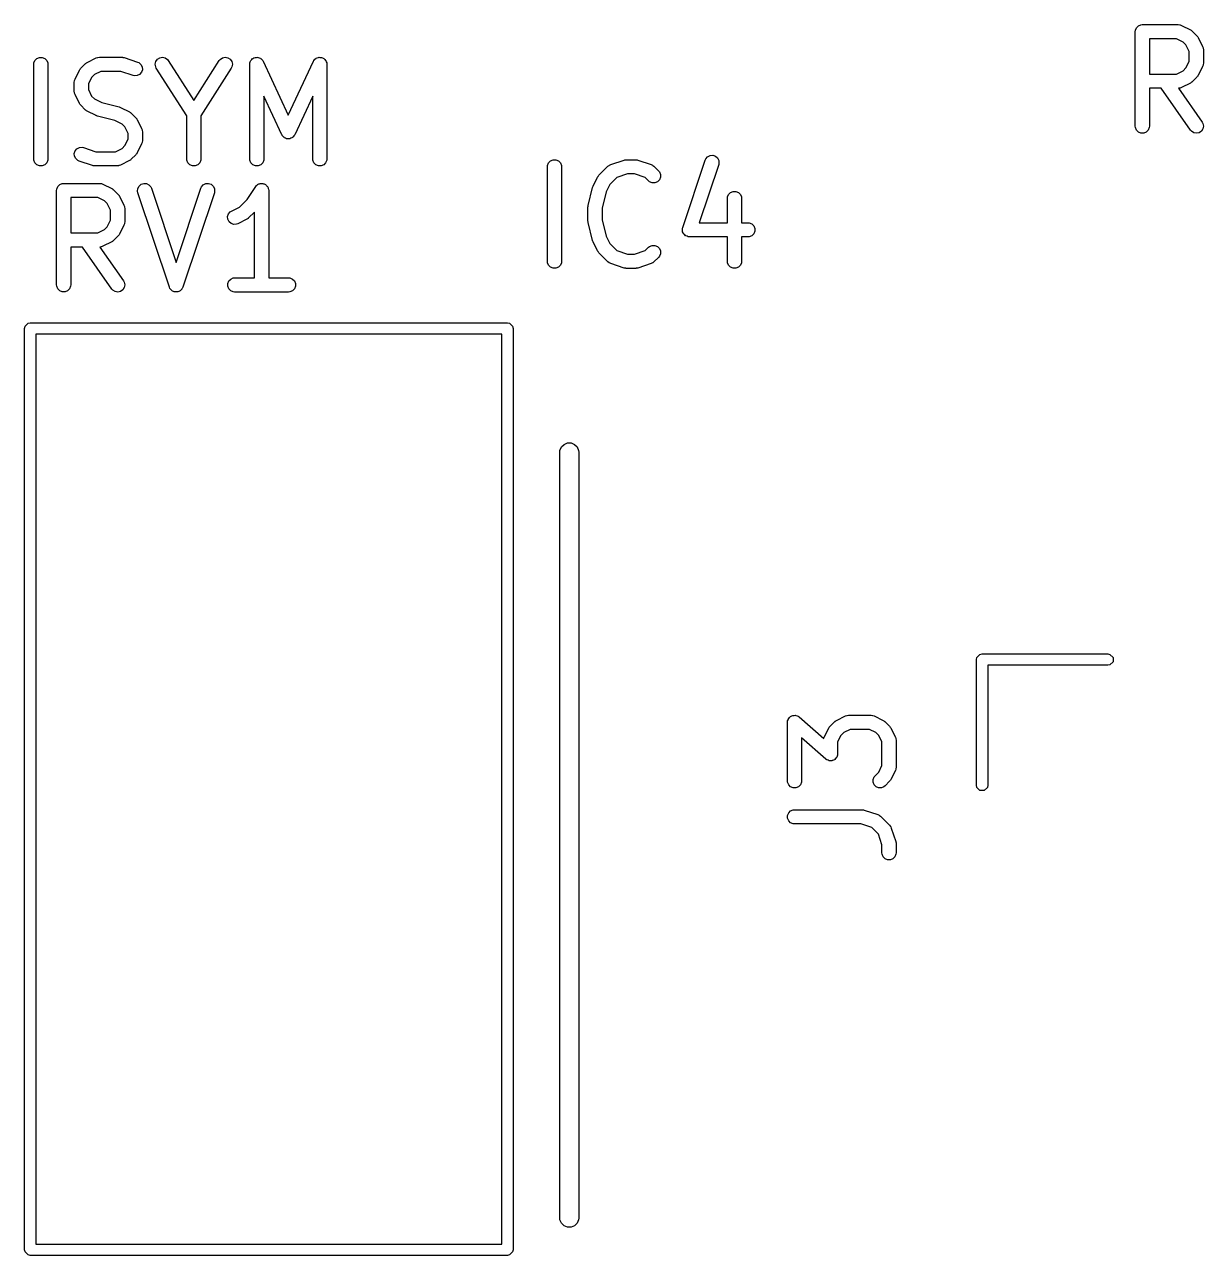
# Model space of a CAD drawing. Header units: inches. Extents: x 1.31 to 5.24, y -7.02 to -1.13.
# Drawn here: x 1.316 to 1.807, y -4.507 to -3.994 of the extents above; entities that cross this region are included whole.
import ezdxf

# ---------------------------------------------------------------- set-up
doc = ezdxf.new("R2010")
doc.units = ezdxf.units.IN
doc.header["$MEASUREMENT"] = 0
doc.layers.add('F.Silkscreen', color=41, linetype='CONTINUOUS', true_color=0xf2eda1)

msp = doc.modelspace()

# ---------------------------------------------------------------- linework, layer by layer
at = {"layer": 'F.Silkscreen', "linetype": 'CONTINUOUS'}
for p, q in [((1.77887, -3.9954), (1.77969, -3.99458)), ((1.77969, -3.99458), (1.78075, -3.99414)), ((1.78075, -3.99414), (1.78133, -3.99409)), ((1.78133, -3.99409), (1.79633, -3.99409)), ((1.79633, -3.99409), (1.7969, -3.99414)), ((1.7969, -3.99414), (1.797, -3.99418)), ((1.797, -3.99418), (1.79711, -3.99419)), ((1.79711, -3.99419), (1.79765, -3.9944)), ((1.79765, -3.9944), (1.8014, -3.99627)), ((1.77837, -3.99704), (1.77843, -3.99646)), ((1.77837, -4.03641), (1.77837, -3.99704)), ((1.77843, -3.99646), (1.77887, -3.9954)), ((1.8014, -3.99627), (1.80164, -3.99643)), ((1.80164, -3.99643), (1.80172, -3.99646)), ((1.80172, -3.99646), (1.8018, -3.99653)), ((1.8018, -3.99653), (1.80189, -3.99658)), ((1.80189, -3.99658), (1.80194, -3.99664)), ((1.80194, -3.99664), (1.80216, -3.99683)), ((1.80216, -3.99683), (1.80404, -3.9987)), ((1.80404, -3.9987), (1.80422, -3.99893)), ((1.80422, -3.99893), (1.80428, -3.99898)), ((1.80428, -3.99898), (1.80434, -3.99907)), ((1.80434, -3.99907), (1.8044, -3.99915)), ((1.8044, -3.99915), (1.80443, -3.99922)), ((1.80443, -3.99922), (1.80459, -3.99947)), ((1.80459, -3.99947), (1.80647, -4.00322)), ((1.79563, -3.99999), (1.78428, -3.99999)), ((1.78428, -3.99999), (1.78428, -4.01471)), ((1.79833, -4.00134), (1.79563, -3.99999)), ((1.79952, -4.00254), (1.79833, -4.00134)), ((1.80087, -4.00524), (1.79952, -4.00254)), ((1.80647, -4.00322), (1.80667, -4.00376)), ((1.80667, -4.00376), (1.80668, -4.00387)), ((1.80668, -4.00387), (1.80672, -4.00396)), ((1.80672, -4.00396), (1.80678, -4.00454)), ((1.80678, -4.00454), (1.80678, -4.01016)), ((1.31936, -4.01062), (1.31942, -4.01005)), ((1.31942, -4.01005), (1.31986, -4.00898)), ((1.31986, -4.00898), (1.32067, -4.00817)), ((1.32067, -4.00817), (1.32174, -4.00773)), ((1.32174, -4.00773), (1.32289, -4.00773)), ((1.32289, -4.00773), (1.32395, -4.00817)), ((1.32395, -4.00817), (1.32477, -4.00898)), ((1.32477, -4.00898), (1.32521, -4.01005)), ((1.32521, -4.01005), (1.32527, -4.01062)), ((1.34113, -4.01016), (1.34122, -4.01011)), ((1.34122, -4.01011), (1.3413, -4.01004)), ((1.3413, -4.01004), (1.34137, -4.01001)), ((1.34137, -4.01001), (1.34162, -4.00986)), ((1.34162, -4.00986), (1.34537, -4.00798)), ((1.34537, -4.00798), (1.34591, -4.00777)), ((1.34591, -4.00777), (1.34601, -4.00777)), ((1.34601, -4.00777), (1.34611, -4.00773)), ((1.34611, -4.00773), (1.34669, -4.00767)), ((1.34669, -4.00767), (1.35606, -4.00767)), ((1.35606, -4.00767), (1.35635, -4.0077)), ((1.35635, -4.0077), (1.35643, -4.00769)), ((1.35643, -4.00769), (1.35653, -4.00772)), ((1.35653, -4.00772), (1.35664, -4.00773)), ((1.35664, -4.00773), (1.35671, -4.00776)), ((1.35671, -4.00776), (1.35699, -4.00782)), ((1.35699, -4.00782), (1.36262, -4.0097)), ((1.36262, -4.0097), (1.36315, -4.00993)), ((1.36315, -4.00993), (1.36402, -4.01069)), ((1.36998, -4.01056), (1.37023, -4.00943)), ((1.37023, -4.00943), (1.37089, -4.00849)), ((1.37089, -4.00849), (1.37186, -4.00787)), ((1.37186, -4.00787), (1.373, -4.00767)), ((1.373, -4.00767), (1.37412, -4.00792)), ((1.37412, -4.00792), (1.37507, -4.00858)), ((1.37507, -4.00858), (1.37542, -4.00904)), ((1.37542, -4.00904), (1.38606, -4.02575)), ((1.38606, -4.02575), (1.39669, -4.00904)), ((1.39669, -4.00904), (1.39705, -4.00858)), ((1.39705, -4.00858), (1.39799, -4.00792)), ((1.39799, -4.00792), (1.39911, -4.00767)), ((1.39911, -4.00767), (1.40025, -4.00787)), ((1.40025, -4.00787), (1.40122, -4.00849)), ((1.40122, -4.00849), (1.40188, -4.00943)), ((1.40188, -4.00943), (1.40213, -4.01056)), ((1.4094, -4.01014), (1.40941, -4.01005)), ((1.40941, -4.01005), (1.4096, -4.00957)), ((1.4096, -4.00957), (1.40978, -4.00909)), ((1.40978, -4.00909), (1.40982, -4.00904)), ((1.40982, -4.00904), (1.40985, -4.00898)), ((1.40985, -4.00898), (1.41021, -4.00862)), ((1.41021, -4.00862), (1.41056, -4.00824)), ((1.41056, -4.00824), (1.41062, -4.00821)), ((1.41062, -4.00821), (1.41066, -4.00817)), ((1.41066, -4.00817), (1.41114, -4.00797)), ((1.41114, -4.00797), (1.4116, -4.00775)), ((1.4116, -4.00775), (1.41167, -4.00775)), ((1.41167, -4.00775), (1.41173, -4.00773)), ((1.41173, -4.00773), (1.41224, -4.00773)), ((1.41224, -4.00773), (1.41275, -4.0077)), ((1.41275, -4.0077), (1.41281, -4.00773)), ((1.41281, -4.00773), (1.41288, -4.00773)), ((1.41288, -4.00773), (1.41335, -4.00792)), ((1.41335, -4.00792), (1.41383, -4.0081)), ((1.41383, -4.0081), (1.41388, -4.00814)), ((1.41388, -4.00814), (1.41394, -4.00817)), ((1.41394, -4.00817), (1.41431, -4.00853)), ((1.41431, -4.00853), (1.41468, -4.00888)), ((1.41468, -4.00888), (1.41473, -4.00895)), ((1.41473, -4.00895), (1.41476, -4.00898)), ((1.41476, -4.00898), (1.41478, -4.00905)), ((1.41478, -4.00905), (1.41498, -4.00937)), ((1.41498, -4.00937), (1.42543, -4.03176)), ((1.42543, -4.03176), (1.43587, -4.00937)), ((1.43587, -4.00937), (1.43607, -4.00905)), ((1.43607, -4.00905), (1.43609, -4.00898)), ((1.43609, -4.00898), (1.43612, -4.00895)), ((1.43612, -4.00895), (1.43617, -4.00888)), ((1.43617, -4.00888), (1.43655, -4.00853)), ((1.43655, -4.00853), (1.43691, -4.00817)), ((1.43691, -4.00817), (1.43697, -4.00814)), ((1.43697, -4.00814), (1.43702, -4.0081)), ((1.43702, -4.0081), (1.4375, -4.00792)), ((1.4375, -4.00792), (1.43797, -4.00773)), ((1.43797, -4.00773), (1.43804, -4.00773)), ((1.43804, -4.00773), (1.4381, -4.0077)), ((1.4381, -4.0077), (1.43861, -4.00773)), ((1.43861, -4.00773), (1.43913, -4.00773)), ((1.43913, -4.00773), (1.43919, -4.00775)), ((1.43919, -4.00775), (1.43925, -4.00775)), ((1.43925, -4.00775), (1.43972, -4.00797)), ((1.43972, -4.00797), (1.44019, -4.00817)), ((1.44019, -4.00817), (1.44024, -4.00821)), ((1.44024, -4.00821), (1.4403, -4.00824)), ((1.4403, -4.00824), (1.44064, -4.00862)), ((1.44064, -4.00862), (1.441, -4.00898)), ((1.441, -4.00898), (1.44103, -4.00904)), ((1.44103, -4.00904), (1.44107, -4.00909)), ((1.44107, -4.00909), (1.44125, -4.00957)), ((1.44125, -4.00957), (1.44145, -4.01005)), ((1.44145, -4.01005), (1.44145, -4.01014)), ((1.79952, -4.01216), (1.80087, -4.00947)), ((1.80087, -4.00947), (1.80087, -4.00524)), ((1.31936, -4.04999), (1.31936, -4.01062)), ((1.32527, -4.01062), (1.32527, -4.04999)), ((1.33655, -4.0168), (1.33842, -4.01305)), ((1.33842, -4.01305), (1.33858, -4.0128)), ((1.33858, -4.0128), (1.33861, -4.01273)), ((1.33861, -4.01273), (1.33867, -4.01265)), ((1.33867, -4.01265), (1.33873, -4.01256)), ((1.33873, -4.01256), (1.33879, -4.01251)), ((1.33879, -4.01251), (1.33897, -4.01228)), ((1.33897, -4.01228), (1.34085, -4.01041)), ((1.34085, -4.01041), (1.34107, -4.01022)), ((1.34107, -4.01022), (1.34113, -4.01016)), ((1.34469, -4.01492), (1.34349, -4.01612)), ((1.34738, -4.01358), (1.34469, -4.01492)), ((1.35558, -4.01358), (1.34738, -4.01358)), ((1.36075, -4.0153), (1.35558, -4.01358)), ((1.36349, -4.01483), (1.36246, -4.01535)), ((1.36425, -4.01396), (1.36349, -4.01483)), ((1.36402, -4.01069), (1.36453, -4.01172)), ((1.36461, -4.01287), (1.36425, -4.01396)), ((1.36453, -4.01172), (1.36461, -4.01287)), ((1.37018, -4.01169), (1.36998, -4.01056)), ((1.37044, -4.01221), (1.37018, -4.01169)), ((1.3831, -4.03211), (1.37044, -4.01221)), ((1.40167, -4.01221), (1.38901, -4.03211)), ((1.40193, -4.01169), (1.40167, -4.01221)), ((1.40213, -4.01056), (1.40193, -4.01169)), ((1.40935, -4.01062), (1.40939, -4.01024)), ((1.40935, -4.04999), (1.40935, -4.01062)), ((1.40938, -4.01017), (1.4094, -4.01014)), ((1.40939, -4.01024), (1.40938, -4.01017)), ((1.44145, -4.01014), (1.44147, -4.01017)), ((1.44147, -4.01017), (1.44146, -4.01024)), ((1.44146, -4.01024), (1.4415, -4.01062)), ((1.4415, -4.01062), (1.4415, -4.04999)), ((1.78428, -4.01471), (1.79563, -4.01471)), ((1.79563, -4.01471), (1.79833, -4.01336)), ((1.79833, -4.01336), (1.79952, -4.01216)), ((1.80459, -4.01523), (1.80443, -4.01548)), ((1.80647, -4.01148), (1.80459, -4.01523)), ((1.80667, -4.01094), (1.80647, -4.01148)), ((1.80668, -4.01084), (1.80667, -4.01094)), ((1.80672, -4.01074), (1.80668, -4.01084)), ((1.80678, -4.01016), (1.80672, -4.01074)), ((1.33623, -4.01812), (1.33629, -4.01755)), ((1.33623, -4.02187), (1.33623, -4.01812)), ((1.33629, -4.01755), (1.33633, -4.01745)), ((1.33633, -4.01745), (1.33634, -4.01734)), ((1.33634, -4.01734), (1.33655, -4.0168)), ((1.34349, -4.01612), (1.34214, -4.01882)), ((1.34214, -4.01882), (1.34214, -4.02117)), ((1.36131, -4.01543), (1.36075, -4.0153)), ((1.36246, -4.01535), (1.36131, -4.01543)), ((1.79765, -4.0203), (1.79711, -4.02051)), ((1.8014, -4.01843), (1.79765, -4.0203)), ((1.80164, -4.01827), (1.8014, -4.01843)), ((1.80172, -4.01824), (1.80164, -4.01827)), ((1.8018, -4.01818), (1.80172, -4.01824)), ((1.80189, -4.01812), (1.8018, -4.01818)), ((1.80194, -4.01806), (1.80189, -4.01812)), ((1.80216, -4.01788), (1.80194, -4.01806)), ((1.80404, -4.016), (1.80216, -4.01788)), ((1.80422, -4.01577), (1.80404, -4.016)), ((1.80428, -4.01572), (1.80422, -4.01577)), ((1.80434, -4.01563), (1.80428, -4.01572)), ((1.8044, -4.01555), (1.80434, -4.01563)), ((1.80443, -4.01548), (1.8044, -4.01555)), ((1.33629, -4.02245), (1.33623, -4.02187)), ((1.33633, -4.02255), (1.33629, -4.02245)), ((1.33634, -4.02265), (1.33633, -4.02255)), ((1.33655, -4.02319), (1.33634, -4.02265)), ((1.33842, -4.02694), (1.33655, -4.02319)), ((1.34214, -4.02117), (1.34349, -4.02387)), ((1.34349, -4.02387), (1.34469, -4.02507)), ((1.34469, -4.02507), (1.34772, -4.02658)), ((1.42275, -4.03999), (1.41526, -4.02393)), ((1.41526, -4.02393), (1.41526, -4.04999)), ((1.4356, -4.02393), (1.4281, -4.03999)), ((1.4356, -4.04999), (1.4356, -4.02393)), ((1.78916, -4.02062), (1.78428, -4.02062)), ((1.78428, -4.02062), (1.78428, -4.03641)), ((1.80141, -4.0381), (1.78916, -4.02062)), ((1.7969, -4.02056), (1.79637, -4.02061)), ((1.79637, -4.02061), (1.80624, -4.03472)), ((1.797, -4.02052), (1.7969, -4.02056)), ((1.79711, -4.02051), (1.797, -4.02052)), ((1.33858, -4.02719), (1.33842, -4.02694)), ((1.33861, -4.02726), (1.33858, -4.02719)), ((1.33867, -4.02734), (1.33861, -4.02726)), ((1.33873, -4.02743), (1.33867, -4.02734)), ((1.33879, -4.02748), (1.33873, -4.02743)), ((1.33897, -4.02771), (1.33879, -4.02748)), ((1.34085, -4.02958), (1.33897, -4.02771)), ((1.34107, -4.02977), (1.34085, -4.02958)), ((1.34113, -4.02983), (1.34107, -4.02977)), ((1.34122, -4.02988), (1.34113, -4.02983)), ((1.3413, -4.02995), (1.34122, -4.02988)), ((1.34137, -4.02998), (1.3413, -4.02995)), ((1.34162, -4.03014), (1.34137, -4.02998)), ((1.34537, -4.03201), (1.34162, -4.03014)), ((1.34772, -4.02658), (1.3549, -4.02838)), ((1.3549, -4.02838), (1.35494, -4.0284)), ((1.35494, -4.0284), (1.35496, -4.0284)), ((1.35496, -4.0284), (1.3552, -4.02849)), ((1.3552, -4.02849), (1.35545, -4.02858)), ((1.35545, -4.02858), (1.35546, -4.02859)), ((1.35546, -4.02859), (1.35551, -4.0286)), ((1.35551, -4.0286), (1.35926, -4.03048)), ((1.35926, -4.03048), (1.3595, -4.03064)), ((1.34541, -4.03203), (1.34537, -4.03201)), ((1.34542, -4.03204), (1.34541, -4.03203)), ((1.34567, -4.03213), (1.34542, -4.03204)), ((1.34591, -4.03222), (1.34567, -4.03213)), ((1.34593, -4.03222), (1.34591, -4.03222)), ((1.34597, -4.03224), (1.34593, -4.03222)), ((1.35315, -4.03403), (1.34597, -4.03224)), ((1.35619, -4.03555), (1.35315, -4.03403)), ((1.35738, -4.03674), (1.35619, -4.03555)), ((1.3595, -4.03064), (1.35958, -4.03066)), ((1.35958, -4.03066), (1.35966, -4.03073)), ((1.35966, -4.03073), (1.35975, -4.03079)), ((1.35975, -4.03079), (1.3598, -4.03085)), ((1.3598, -4.03085), (1.36002, -4.03103)), ((1.36002, -4.03103), (1.3619, -4.03291)), ((1.3619, -4.03291), (1.36208, -4.03313)), ((1.36208, -4.03313), (1.36214, -4.03318)), ((1.36214, -4.03318), (1.3622, -4.03327)), ((1.3622, -4.03327), (1.36226, -4.03335)), ((1.36226, -4.03335), (1.36229, -4.03343)), ((1.36229, -4.03343), (1.36245, -4.03367)), ((1.36245, -4.03367), (1.36433, -4.03742)), ((1.3831, -4.04999), (1.3831, -4.03211)), ((1.38901, -4.03211), (1.38901, -4.04999)), ((1.80624, -4.03472), (1.80653, -4.03522)), ((1.80653, -4.03522), (1.80678, -4.03635)), ((1.35873, -4.03944), (1.35738, -4.03674)), ((1.35873, -4.0418), (1.35873, -4.03944)), ((1.36433, -4.03742), (1.36453, -4.03796)), ((1.36453, -4.03796), (1.36454, -4.03807)), ((1.36454, -4.03807), (1.36458, -4.03817)), ((1.36458, -4.03817), (1.36464, -4.03874)), ((1.36464, -4.03874), (1.36464, -4.04249)), ((1.42288, -4.0402), (1.42275, -4.03999)), ((1.4229, -4.04028), (1.42288, -4.0402)), ((1.42295, -4.04033), (1.4229, -4.04028)), ((1.42305, -4.04049), (1.42295, -4.04033)), ((1.42338, -4.04079), (1.42305, -4.04049)), ((1.42368, -4.04113), (1.42338, -4.04079)), ((1.42748, -4.04079), (1.42717, -4.04113)), ((1.42781, -4.04049), (1.42748, -4.04079)), ((1.4279, -4.04033), (1.42781, -4.04049)), ((1.42795, -4.04028), (1.4279, -4.04033)), ((1.42798, -4.0402), (1.42795, -4.04028)), ((1.4281, -4.03999), (1.42798, -4.0402)), ((1.77843, -4.03699), (1.77837, -4.03641)), ((1.77887, -4.03805), (1.77843, -4.03699)), ((1.77969, -4.03887), (1.77887, -4.03805)), ((1.78075, -4.03931), (1.77969, -4.03887)), ((1.7819, -4.03931), (1.78075, -4.03931)), ((1.78297, -4.03887), (1.7819, -4.03931)), ((1.78378, -4.03805), (1.78297, -4.03887)), ((1.78422, -4.03699), (1.78378, -4.03805)), ((1.78428, -4.03641), (1.78422, -4.03699)), ((1.80178, -4.03854), (1.80141, -4.0381)), ((1.80275, -4.03916), (1.80178, -4.03854)), ((1.80389, -4.03936), (1.80275, -4.03916)), ((1.80501, -4.03911), (1.80389, -4.03936)), ((1.80596, -4.03845), (1.80501, -4.03911)), ((1.80658, -4.03748), (1.80596, -4.03845)), ((1.80678, -4.03635), (1.80658, -4.03748)), ((1.33662, -4.04666), (1.33738, -4.04579)), ((1.33738, -4.04579), (1.33841, -4.04527)), ((1.33841, -4.04527), (1.33956, -4.04519)), ((1.33956, -4.04519), (1.34012, -4.04532)), ((1.34012, -4.04532), (1.34529, -4.04704)), ((1.35349, -4.04704), (1.35619, -4.04569)), ((1.35619, -4.04569), (1.35738, -4.04449)), ((1.35738, -4.04449), (1.35873, -4.0418)), ((1.36433, -4.04381), (1.36245, -4.04756)), ((1.36453, -4.04327), (1.36433, -4.04381)), ((1.36454, -4.04317), (1.36453, -4.04327)), ((1.36458, -4.04307), (1.36454, -4.04317)), ((1.36464, -4.04249), (1.36458, -4.04307)), ((1.4238, -4.04118), (1.42368, -4.04113)), ((1.4239, -4.04127), (1.4238, -4.04118)), ((1.42432, -4.04142), (1.4239, -4.04127)), ((1.42472, -4.04161), (1.42432, -4.04142)), ((1.42485, -4.04162), (1.42472, -4.04161)), ((1.42498, -4.04166), (1.42485, -4.04162)), ((1.42543, -4.04164), (1.42498, -4.04166)), ((1.42587, -4.04166), (1.42543, -4.04164)), ((1.426, -4.04162), (1.42587, -4.04166)), ((1.42613, -4.04161), (1.426, -4.04162)), ((1.42654, -4.04142), (1.42613, -4.04161)), ((1.42696, -4.04127), (1.42654, -4.04142)), ((1.42705, -4.04118), (1.42696, -4.04127)), ((1.42717, -4.04113), (1.42705, -4.04118)), ((1.31942, -4.05057), (1.31936, -4.04999)), ((1.31986, -4.05163), (1.31942, -4.05057)), ((1.32521, -4.05057), (1.32477, -4.05163)), ((1.32527, -4.04999), (1.32521, -4.05057)), ((1.33626, -4.04775), (1.33662, -4.04666)), ((1.33634, -4.0489), (1.33626, -4.04775)), ((1.33685, -4.04993), (1.33634, -4.0489)), ((1.33772, -4.05068), (1.33685, -4.04993)), ((1.33825, -4.05092), (1.33772, -4.05068)), ((1.34388, -4.05279), (1.33825, -4.05092)), ((1.34529, -4.04704), (1.35349, -4.04704)), ((1.35926, -4.05076), (1.35551, -4.05263)), ((1.3595, -4.0506), (1.35926, -4.05076)), ((1.35958, -4.05057), (1.3595, -4.0506)), ((1.35966, -4.05051), (1.35958, -4.05057)), ((1.35975, -4.05045), (1.35966, -4.05051)), ((1.3598, -4.05039), (1.35975, -4.05045)), ((1.36002, -4.05021), (1.3598, -4.05039)), ((1.3619, -4.04833), (1.36002, -4.05021)), ((1.36208, -4.0481), (1.3619, -4.04833)), ((1.36214, -4.04805), (1.36208, -4.0481)), ((1.3622, -4.04796), (1.36214, -4.04805)), ((1.36226, -4.04788), (1.3622, -4.04796)), ((1.36229, -4.04781), (1.36226, -4.04788)), ((1.36245, -4.04756), (1.36229, -4.04781)), ((1.38316, -4.05057), (1.3831, -4.04999)), ((1.3836, -4.05163), (1.38316, -4.05057)), ((1.38895, -4.05057), (1.38851, -4.05163)), ((1.38901, -4.04999), (1.38895, -4.05057)), ((1.40941, -4.05057), (1.40935, -4.04999)), ((1.40985, -4.05163), (1.40941, -4.05057)), ((1.4152, -4.05057), (1.41476, -4.05163)), ((1.41526, -4.04999), (1.4152, -4.05057)), ((1.43565, -4.05057), (1.4356, -4.04999)), ((1.43609, -4.05163), (1.43565, -4.05057)), ((1.44145, -4.05057), (1.441, -4.05163)), ((1.4415, -4.04999), (1.44145, -4.05057)), ((1.53392, -4.0517), (1.53473, -4.05088)), ((1.53473, -4.05088), (1.53579, -4.05044)), ((1.53579, -4.05044), (1.53695, -4.05044)), ((1.53695, -4.05044), (1.53801, -4.05088)), ((1.53801, -4.05088), (1.53883, -4.0517)), ((1.55981, -4.05241), (1.56543, -4.05054)), ((1.56543, -4.05054), (1.56572, -4.05047)), ((1.56572, -4.05047), (1.56579, -4.05044)), ((1.56579, -4.05044), (1.5659, -4.05043)), ((1.5659, -4.05043), (1.566, -4.05041)), ((1.566, -4.05041), (1.56608, -4.05042)), ((1.56608, -4.05042), (1.56637, -4.05039)), ((1.56637, -4.05039), (1.57012, -4.05039)), ((1.57012, -4.05039), (1.57041, -4.05042)), ((1.57041, -4.05042), (1.57049, -4.05041)), ((1.57049, -4.05041), (1.57059, -4.05043)), ((1.57059, -4.05043), (1.57069, -4.05044)), ((1.57069, -4.05044), (1.57076, -4.05047)), ((1.57076, -4.05047), (1.57105, -4.05054)), ((1.57105, -4.05054), (1.57667, -4.05241)), ((1.58981, -4.07865), (1.59919, -4.05053)), ((1.59919, -4.05053), (1.59942, -4.05)), ((1.59942, -4.05), (1.60018, -4.04913)), ((1.60018, -4.04913), (1.60121, -4.04862)), ((1.60121, -4.04862), (1.60236, -4.04854)), ((1.60236, -4.04854), (1.60345, -4.0489)), ((1.60345, -4.0489), (1.60432, -4.04965)), ((1.60432, -4.04965), (1.60484, -4.05068)), ((1.60484, -4.05068), (1.60492, -4.05183)), ((1.32067, -4.05245), (1.31986, -4.05163)), ((1.32174, -4.05289), (1.32067, -4.05245)), ((1.32289, -4.05289), (1.32174, -4.05289)), ((1.32395, -4.05245), (1.32289, -4.05289)), ((1.32477, -4.05163), (1.32395, -4.05245)), ((1.34416, -4.05286), (1.34388, -4.05279)), ((1.34424, -4.05289), (1.34416, -4.05286)), ((1.34434, -4.0529), (1.34424, -4.05289)), ((1.34444, -4.05292), (1.34434, -4.0529)), ((1.34452, -4.05292), (1.34444, -4.05292)), ((1.34481, -4.05295), (1.34452, -4.05292)), ((1.35419, -4.05295), (1.34481, -4.05295)), ((1.35476, -4.05289), (1.35419, -4.05295)), ((1.35486, -4.05285), (1.35476, -4.05289)), ((1.35496, -4.05284), (1.35486, -4.05285)), ((1.35551, -4.05263), (1.35496, -4.05284)), ((1.38442, -4.05245), (1.3836, -4.05163)), ((1.38548, -4.05289), (1.38442, -4.05245)), ((1.38663, -4.05289), (1.38548, -4.05289)), ((1.3877, -4.05245), (1.38663, -4.05289)), ((1.38851, -4.05163), (1.3877, -4.05245)), ((1.41066, -4.05245), (1.40985, -4.05163)), ((1.41173, -4.05289), (1.41066, -4.05245)), ((1.41288, -4.05289), (1.41173, -4.05289)), ((1.41394, -4.05245), (1.41288, -4.05289)), ((1.41476, -4.05163), (1.41394, -4.05245)), ((1.43691, -4.05245), (1.43609, -4.05163)), ((1.43797, -4.05289), (1.43691, -4.05245)), ((1.43913, -4.05289), (1.43797, -4.05289)), ((1.44019, -4.05245), (1.43913, -4.05289)), ((1.441, -4.05163), (1.44019, -4.05245)), ((1.53342, -4.05334), (1.53347, -4.05276)), ((1.53342, -4.09271), (1.53342, -4.05334)), ((1.53347, -4.05276), (1.53392, -4.0517)), ((1.53883, -4.0517), (1.53927, -4.05276)), ((1.53927, -4.05276), (1.53932, -4.05334)), ((1.53932, -4.05334), (1.53932, -4.09271)), ((1.5549, -4.05688), (1.55865, -4.05313)), ((1.55865, -4.05313), (1.5591, -4.05276)), ((1.5591, -4.05276), (1.5592, -4.05272)), ((1.5592, -4.05272), (1.55928, -4.05265)), ((1.55928, -4.05265), (1.55981, -4.05241)), ((1.57667, -4.05241), (1.5772, -4.05265)), ((1.5772, -4.05265), (1.57728, -4.05272)), ((1.57728, -4.05272), (1.57738, -4.05276)), ((1.57738, -4.05276), (1.57783, -4.05313)), ((1.57783, -4.05313), (1.5797, -4.055)), ((1.5797, -4.055), (1.58007, -4.05545)), ((1.58007, -4.05545), (1.58051, -4.05651)), ((1.60479, -4.0524), (1.59671, -4.07663)), ((1.60492, -4.05183), (1.60479, -4.0524)), ((1.32937, -4.06154), (1.33018, -4.06073)), ((1.33018, -4.06073), (1.33125, -4.06029)), ((1.33125, -4.06029), (1.33182, -4.06023)), ((1.33182, -4.06023), (1.34682, -4.06023)), ((1.34682, -4.06023), (1.3474, -4.06029)), ((1.3474, -4.06029), (1.3475, -4.06033)), ((1.3475, -4.06033), (1.3476, -4.06033)), ((1.3476, -4.06033), (1.34814, -4.06054)), ((1.34814, -4.06054), (1.35189, -4.06242)), ((1.36272, -4.0624), (1.36324, -4.06137)), ((1.36324, -4.06137), (1.36411, -4.06062)), ((1.36411, -4.06062), (1.3652, -4.06025)), ((1.3652, -4.06025), (1.36635, -4.06033)), ((1.36635, -4.06033), (1.36738, -4.06085)), ((1.36738, -4.06085), (1.36814, -4.06172)), ((1.38925, -4.06172), (1.39001, -4.06085)), ((1.39001, -4.06085), (1.39104, -4.06033)), ((1.39104, -4.06033), (1.39219, -4.06025)), ((1.39219, -4.06025), (1.39328, -4.06062)), ((1.39328, -4.06062), (1.39415, -4.06137)), ((1.39415, -4.06137), (1.39466, -4.0624)), ((1.41186, -4.06154), (1.41222, -4.0611)), ((1.41222, -4.0611), (1.41247, -4.06093)), ((1.41247, -4.06093), (1.41267, -4.06073)), ((1.41267, -4.06073), (1.41294, -4.06062)), ((1.41294, -4.06062), (1.41318, -4.06046)), ((1.41318, -4.06046), (1.41347, -4.0604)), ((1.41347, -4.0604), (1.41374, -4.06029)), ((1.41374, -4.06029), (1.41403, -4.06029)), ((1.41403, -4.06029), (1.41431, -4.06023)), ((1.41431, -4.06023), (1.4146, -4.06029)), ((1.4146, -4.06029), (1.41489, -4.06029)), ((1.41489, -4.06029), (1.41516, -4.0604)), ((1.41516, -4.0604), (1.41544, -4.06045)), ((1.41544, -4.06045), (1.41568, -4.06061)), ((1.41568, -4.06061), (1.41595, -4.06073)), ((1.41595, -4.06073), (1.41616, -4.06093)), ((1.41616, -4.06093), (1.4164, -4.06109)), ((1.4164, -4.06109), (1.41656, -4.06133)), ((1.41656, -4.06133), (1.41677, -4.06154)), ((1.55246, -4.06143), (1.55248, -4.06139)), ((1.55248, -4.06139), (1.55435, -4.05764)), ((1.55435, -4.05764), (1.55451, -4.0574)), ((1.55451, -4.0574), (1.55454, -4.05732)), ((1.55454, -4.05732), (1.5546, -4.05724)), ((1.5546, -4.05724), (1.55466, -4.05715)), ((1.55466, -4.05715), (1.55472, -4.0571)), ((1.55472, -4.0571), (1.5549, -4.05688)), ((1.55942, -4.06071), (1.5579, -4.06374)), ((1.56234, -4.05779), (1.55942, -4.06071)), ((1.56685, -4.05629), (1.56234, -4.05779)), ((1.56964, -4.05629), (1.56685, -4.05629)), ((1.57415, -4.05779), (1.56964, -4.05629)), ((1.57553, -4.05918), (1.57415, -4.05779)), ((1.57597, -4.05954), (1.57553, -4.05918)), ((1.57704, -4.05998), (1.57597, -4.05954)), ((1.57819, -4.05998), (1.57704, -4.05998)), ((1.57926, -4.05954), (1.57819, -4.05998)), ((1.58007, -4.05873), (1.57926, -4.05954)), ((1.58051, -4.05766), (1.58007, -4.05873)), ((1.58051, -4.05651), (1.58051, -4.05766)), ((1.32887, -4.06318), (1.32893, -4.06261)), ((1.32887, -4.10255), (1.32887, -4.06318)), ((1.32893, -4.06261), (1.32937, -4.06154)), ((1.34613, -4.06613), (1.33478, -4.06613)), ((1.33478, -4.06613), (1.33478, -4.08085)), ((1.34882, -4.06748), (1.34613, -4.06613)), ((1.35189, -4.06242), (1.35214, -4.06257)), ((1.35214, -4.06257), (1.35221, -4.0626)), ((1.35221, -4.0626), (1.35229, -4.06267)), ((1.35229, -4.06267), (1.35238, -4.06272)), ((1.35238, -4.06272), (1.35243, -4.06278)), ((1.35243, -4.06278), (1.35266, -4.06297)), ((1.35266, -4.06297), (1.35453, -4.06484)), ((1.35453, -4.06484), (1.35472, -4.06507)), ((1.35472, -4.06507), (1.35478, -4.06512)), ((1.35478, -4.06512), (1.35484, -4.06521)), ((1.35484, -4.06521), (1.3549, -4.06529)), ((1.3549, -4.06529), (1.35493, -4.06536)), ((1.35493, -4.06536), (1.35509, -4.06561)), ((1.35509, -4.06561), (1.35696, -4.06936)), ((1.36264, -4.06355), (1.36272, -4.0624)), ((1.36277, -4.06412), (1.36264, -4.06355)), ((1.37589, -4.10349), (1.36277, -4.06412)), ((1.36814, -4.06172), (1.36837, -4.06225)), ((1.36837, -4.06225), (1.37869, -4.09321)), ((1.37869, -4.09321), (1.38902, -4.06225)), ((1.39462, -4.06412), (1.38149, -4.10349)), ((1.38902, -4.06225), (1.38925, -4.06172)), ((1.39475, -4.06355), (1.39462, -4.06412)), ((1.39466, -4.0624), (1.39475, -4.06355)), ((1.40827, -4.06693), (1.41186, -4.06154)), ((1.41186, -4.06154), (1.41186, -4.06154)), ((1.41186, -4.06154), (1.41186, -4.06154)), ((1.41186, -4.06154), (1.41186, -4.06154)), ((1.41677, -4.06154), (1.41688, -4.06181)), ((1.41688, -4.06181), (1.41704, -4.06205)), ((1.41704, -4.06205), (1.4171, -4.06234)), ((1.4171, -4.06234), (1.41721, -4.06261)), ((1.41721, -4.06261), (1.41727, -4.06318)), ((1.41727, -4.06318), (1.41727, -4.06318)), ((1.41727, -4.06318), (1.41727, -4.06318)), ((1.41727, -4.06318), (1.41727, -4.06318)), ((1.41727, -4.06318), (1.41727, -4.0996)), ((1.55038, -4.0695), (1.55225, -4.062)), ((1.55225, -4.062), (1.55227, -4.06195)), ((1.55227, -4.06193), (1.55236, -4.06169)), ((1.55227, -4.06195), (1.55227, -4.06193)), ((1.55236, -4.06169), (1.55245, -4.06145)), ((1.55245, -4.06145), (1.55246, -4.06143)), ((1.5579, -4.06374), (1.5562, -4.07058)), ((1.60841, -4.06646), (1.60847, -4.06589)), ((1.60841, -4.07663), (1.60841, -4.06646)), ((1.60847, -4.06589), (1.60891, -4.06482)), ((1.60891, -4.06482), (1.60972, -4.06401)), ((1.60972, -4.06401), (1.61078, -4.06357)), ((1.61078, -4.06357), (1.61194, -4.06357)), ((1.61194, -4.06357), (1.613, -4.06401)), ((1.613, -4.06401), (1.61382, -4.06482)), ((1.61382, -4.06482), (1.61426, -4.06589)), ((1.61426, -4.06589), (1.61431, -4.06646)), ((1.61431, -4.06646), (1.61431, -4.07663)), ((1.35002, -4.06868), (1.34882, -4.06748)), ((1.35137, -4.07138), (1.35002, -4.06868)), ((1.35137, -4.07561), (1.35137, -4.07138)), ((1.35696, -4.06936), (1.35717, -4.0699)), ((1.35717, -4.0699), (1.35718, -4.07001)), ((1.35718, -4.07001), (1.35722, -4.0701)), ((1.35722, -4.0701), (1.35727, -4.07068)), ((1.35727, -4.07068), (1.35727, -4.07631)), ((1.40174, -4.07179), (1.40507, -4.07013)), ((1.40507, -4.07013), (1.40827, -4.06693)), ((1.55029, -4.07007), (1.55033, -4.06985)), ((1.5503, -4.07011), (1.55029, -4.07007)), ((1.55029, -4.07021), (1.5503, -4.07011)), ((1.55029, -4.07584), (1.55029, -4.07021)), ((1.55033, -4.06985), (1.55035, -4.06964)), ((1.55035, -4.06964), (1.55036, -4.0696)), ((1.55036, -4.0696), (1.55038, -4.0695)), ((1.5562, -4.07058), (1.5562, -4.07547)), ((1.35002, -4.07831), (1.35137, -4.07561)), ((1.35727, -4.07631), (1.35722, -4.07688)), ((1.40014, -4.07406), (1.4005, -4.07297)), ((1.40022, -4.07521), (1.40014, -4.07406)), ((1.40073, -4.07624), (1.40022, -4.07521)), ((1.4005, -4.07297), (1.40125, -4.0721)), ((1.4016, -4.077), (1.40073, -4.07624)), ((1.40125, -4.0721), (1.40174, -4.07179)), ((1.40814, -4.0752), (1.40439, -4.07707)), ((1.40838, -4.07504), (1.40814, -4.0752)), ((1.40846, -4.07501), (1.40838, -4.07504)), ((1.40854, -4.07494), (1.40846, -4.07501)), ((1.40863, -4.07489), (1.40854, -4.07494)), ((1.40868, -4.07483), (1.40863, -4.07489)), ((1.4089, -4.07464), (1.40868, -4.07483)), ((1.41136, -4.07219), (1.4089, -4.07464)), ((1.41136, -4.0996), (1.41136, -4.07219)), ((1.5503, -4.07594), (1.55029, -4.07584)), ((1.55029, -4.07598), (1.5503, -4.07594)), ((1.55033, -4.0762), (1.55029, -4.07598)), ((1.55035, -4.07641), (1.55033, -4.0762)), ((1.55036, -4.07645), (1.55035, -4.07641)), ((1.55038, -4.07655), (1.55036, -4.07645)), ((1.55225, -4.08405), (1.55038, -4.07655)), ((1.5562, -4.07547), (1.5579, -4.0823)), ((1.59671, -4.07663), (1.60841, -4.07663)), ((1.61431, -4.07663), (1.61699, -4.07663)), ((1.61699, -4.07663), (1.61756, -4.07669)), ((1.61756, -4.07669), (1.61863, -4.07713)), ((1.33478, -4.08085), (1.34613, -4.08085)), ((1.34613, -4.08085), (1.34882, -4.0795)), ((1.34882, -4.0795), (1.35002, -4.07831)), ((1.35478, -4.08187), (1.35472, -4.08192)), ((1.35484, -4.08178), (1.35478, -4.08187)), ((1.3549, -4.0817), (1.35484, -4.08178)), ((1.35493, -4.08162), (1.3549, -4.0817)), ((1.35509, -4.08138), (1.35493, -4.08162)), ((1.35696, -4.07763), (1.35509, -4.08138)), ((1.35717, -4.07709), (1.35696, -4.07763)), ((1.35718, -4.07698), (1.35717, -4.07709)), ((1.35722, -4.07688), (1.35718, -4.07698)), ((1.4027, -4.07736), (1.4016, -4.077)), ((1.40385, -4.07728), (1.4027, -4.07736)), ((1.40439, -4.07707), (1.40385, -4.07728)), ((1.58968, -4.07922), (1.58972, -4.07907)), ((1.58972, -4.07969), (1.58968, -4.07922)), ((1.58972, -4.07901), (1.58975, -4.07894)), ((1.58972, -4.07907), (1.58972, -4.07901)), ((1.58972, -4.08016), (1.58972, -4.07969)), ((1.58976, -4.08026), (1.58972, -4.08016)), ((1.58975, -4.07894), (1.58981, -4.07865)), ((1.58977, -4.08037), (1.58976, -4.08026)), ((1.58998, -4.08079), (1.58977, -4.08037)), ((1.59016, -4.08123), (1.58998, -4.08079)), ((1.59023, -4.0813), (1.59016, -4.08123)), ((1.59028, -4.0814), (1.59023, -4.0813)), ((1.59064, -4.08171), (1.59028, -4.0814)), ((1.59097, -4.08204), (1.59064, -4.08171)), ((1.61863, -4.07713), (1.61944, -4.07795)), ((1.61944, -4.08123), (1.61863, -4.08204)), ((1.61944, -4.07795), (1.61988, -4.07901)), ((1.61988, -4.08016), (1.61944, -4.08123)), ((1.61988, -4.07901), (1.61988, -4.08016)), ((1.33966, -4.08676), (1.33478, -4.08676)), ((1.33478, -4.08676), (1.33478, -4.10255)), ((1.3519, -4.10425), (1.33966, -4.08676)), ((1.3474, -4.0867), (1.34687, -4.08675)), ((1.34687, -4.08675), (1.35674, -4.10086)), ((1.3475, -4.08666), (1.3474, -4.0867)), ((1.3476, -4.08665), (1.3475, -4.08666)), ((1.34814, -4.08645), (1.3476, -4.08665)), ((1.35189, -4.08457), (1.34814, -4.08645)), ((1.35214, -4.08441), (1.35189, -4.08457)), ((1.35221, -4.08438), (1.35214, -4.08441)), ((1.35229, -4.08432), (1.35221, -4.08438)), ((1.35238, -4.08426), (1.35229, -4.08432)), ((1.35243, -4.0842), (1.35238, -4.08426)), ((1.35266, -4.08402), (1.35243, -4.0842)), ((1.35453, -4.08214), (1.35266, -4.08402)), ((1.35472, -4.08192), (1.35453, -4.08214)), ((1.55227, -4.08409), (1.55225, -4.08405)), ((1.55227, -4.08412), (1.55227, -4.08409)), ((1.55236, -4.08435), (1.55227, -4.08412)), ((1.55245, -4.0846), (1.55236, -4.08435)), ((1.55246, -4.08461), (1.55245, -4.0846)), ((1.55248, -4.08466), (1.55246, -4.08461)), ((1.55435, -4.08841), (1.55248, -4.08466)), ((1.5579, -4.0823), (1.55942, -4.08534)), ((1.55942, -4.08534), (1.56234, -4.08825)), ((1.57415, -4.08825), (1.57553, -4.08687)), ((1.57553, -4.08687), (1.57597, -4.0865)), ((1.57597, -4.0865), (1.57704, -4.08606)), ((1.57704, -4.08606), (1.57819, -4.08606)), ((1.57819, -4.08606), (1.57926, -4.0865)), ((1.57926, -4.0865), (1.58007, -4.08732)), ((1.59107, -4.08208), (1.59097, -4.08204)), ((1.59115, -4.08215), (1.59107, -4.08208)), ((1.5916, -4.0823), (1.59115, -4.08215)), ((1.59204, -4.08248), (1.5916, -4.0823)), ((1.59219, -4.0825), (1.59204, -4.08248)), ((1.59224, -4.08252), (1.59219, -4.0825)), ((1.59232, -4.08251), (1.59224, -4.08252)), ((1.59261, -4.08254), (1.59232, -4.08251)), ((1.60841, -4.08254), (1.59261, -4.08254)), ((1.60841, -4.09271), (1.60841, -4.08254)), ((1.61699, -4.08254), (1.61431, -4.08254)), ((1.61431, -4.08254), (1.61431, -4.09271)), ((1.61756, -4.08248), (1.61699, -4.08254)), ((1.61863, -4.08204), (1.61756, -4.08248)), ((1.55451, -4.08865), (1.55435, -4.08841)), ((1.55454, -4.08873), (1.55451, -4.08865)), ((1.5546, -4.08881), (1.55454, -4.08873)), ((1.55466, -4.0889), (1.5546, -4.08881)), ((1.55472, -4.08895), (1.55466, -4.0889)), ((1.5549, -4.08917), (1.55472, -4.08895)), ((1.55865, -4.09292), (1.5549, -4.08917)), ((1.56234, -4.08825), (1.56685, -4.08976)), ((1.56685, -4.08976), (1.56964, -4.08976)), ((1.56964, -4.08976), (1.57415, -4.08825)), ((1.5797, -4.09105), (1.57783, -4.09292)), ((1.58007, -4.0906), (1.5797, -4.09105)), ((1.58007, -4.08732), (1.58051, -4.08838)), ((1.58051, -4.08954), (1.58007, -4.0906)), ((1.58051, -4.08838), (1.58051, -4.08954)), ((1.53347, -4.09329), (1.53342, -4.09271)), ((1.53392, -4.09435), (1.53347, -4.09329)), ((1.53473, -4.09516), (1.53392, -4.09435)), ((1.53579, -4.09561), (1.53473, -4.09516)), ((1.53695, -4.09561), (1.53579, -4.09561)), ((1.53801, -4.09516), (1.53695, -4.09561)), ((1.53883, -4.09435), (1.53801, -4.09516)), ((1.53927, -4.09329), (1.53883, -4.09435)), ((1.53932, -4.09271), (1.53927, -4.09329)), ((1.5591, -4.09329), (1.55865, -4.09292)), ((1.5592, -4.09333), (1.5591, -4.09329)), ((1.55928, -4.0934), (1.5592, -4.09333)), ((1.55981, -4.09364), (1.55928, -4.0934)), ((1.56543, -4.09551), (1.55981, -4.09364)), ((1.56572, -4.09558), (1.56543, -4.09551)), ((1.56579, -4.09561), (1.56572, -4.09558)), ((1.5659, -4.09562), (1.56579, -4.09561)), ((1.566, -4.09564), (1.5659, -4.09562)), ((1.56608, -4.09563), (1.566, -4.09564)), ((1.56637, -4.09566), (1.56608, -4.09563)), ((1.57012, -4.09566), (1.56637, -4.09566)), ((1.57041, -4.09563), (1.57012, -4.09566)), ((1.57049, -4.09564), (1.57041, -4.09563)), ((1.57059, -4.09562), (1.57049, -4.09564)), ((1.57069, -4.09561), (1.57059, -4.09562)), ((1.57076, -4.09558), (1.57069, -4.09561)), ((1.57105, -4.09551), (1.57076, -4.09558)), ((1.57667, -4.09364), (1.57105, -4.09551)), ((1.5772, -4.0934), (1.57667, -4.09364)), ((1.57728, -4.09333), (1.5772, -4.0934)), ((1.57738, -4.09329), (1.57728, -4.09333)), ((1.57783, -4.09292), (1.57738, -4.09329)), ((1.60847, -4.09329), (1.60841, -4.09271)), ((1.60891, -4.09435), (1.60847, -4.09329)), ((1.60972, -4.09516), (1.60891, -4.09435)), ((1.61078, -4.09561), (1.60972, -4.09516)), ((1.61194, -4.09561), (1.61078, -4.09561)), ((1.613, -4.09516), (1.61194, -4.09561)), ((1.61382, -4.09435), (1.613, -4.09516)), ((1.61426, -4.09329), (1.61382, -4.09435)), ((1.61431, -4.09271), (1.61426, -4.09329)), ((1.35674, -4.10086), (1.35702, -4.10136)), ((1.35702, -4.10136), (1.35727, -4.10249)), ((1.40017, -4.10198), (1.40061, -4.10091)), ((1.40017, -4.10313), (1.40017, -4.10198)), ((1.40061, -4.10091), (1.40142, -4.1001)), ((1.40142, -4.1001), (1.40249, -4.09966)), ((1.40249, -4.09966), (1.40307, -4.0996)), ((1.40307, -4.0996), (1.41136, -4.0996)), ((1.41727, -4.0996), (1.42556, -4.0996)), ((1.42556, -4.0996), (1.42614, -4.09966)), ((1.42614, -4.09966), (1.4272, -4.1001)), ((1.4272, -4.1001), (1.42802, -4.10091)), ((1.42802, -4.10091), (1.42846, -4.10198)), ((1.42846, -4.10198), (1.42846, -4.10313)), ((1.32893, -4.10313), (1.32887, -4.10255)), ((1.32937, -4.10419), (1.32893, -4.10313)), ((1.33018, -4.10501), (1.32937, -4.10419)), ((1.33125, -4.10545), (1.33018, -4.10501)), ((1.3324, -4.10545), (1.33125, -4.10545)), ((1.33346, -4.10501), (1.3324, -4.10545)), ((1.33428, -4.10419), (1.33346, -4.10501)), ((1.33472, -4.10313), (1.33428, -4.10419)), ((1.33478, -4.10255), (1.33472, -4.10313)), ((1.35228, -4.10468), (1.3519, -4.10425)), ((1.35325, -4.1053), (1.35228, -4.10468)), ((1.35439, -4.1055), (1.35325, -4.1053)), ((1.35551, -4.10525), (1.35439, -4.1055)), ((1.35645, -4.10459), (1.35551, -4.10525)), ((1.35707, -4.10362), (1.35645, -4.10459)), ((1.35727, -4.10249), (1.35707, -4.10362)), ((1.37613, -4.10401), (1.37589, -4.10349)), ((1.37627, -4.10417), (1.37613, -4.10401)), ((1.37636, -4.10436), (1.37627, -4.10417)), ((1.37664, -4.10461), (1.37636, -4.10436)), ((1.37688, -4.10488), (1.37664, -4.10461)), ((1.37707, -4.10498), (1.37688, -4.10488)), ((1.37723, -4.10512), (1.37707, -4.10498)), ((1.37758, -4.10523), (1.37723, -4.10512)), ((1.37791, -4.1054), (1.37758, -4.10523)), ((1.37812, -4.10541), (1.37791, -4.1054)), ((1.37832, -4.10548), (1.37812, -4.10541)), ((1.37869, -4.10546), (1.37832, -4.10548)), ((1.37906, -4.10548), (1.37869, -4.10546)), ((1.37926, -4.10541), (1.37906, -4.10548)), ((1.37947, -4.1054), (1.37926, -4.10541)), ((1.3798, -4.10523), (1.37947, -4.1054)), ((1.38016, -4.10512), (1.3798, -4.10523)), ((1.38031, -4.10498), (1.38016, -4.10512)), ((1.3805, -4.10488), (1.38031, -4.10498)), ((1.38075, -4.1046), (1.3805, -4.10488)), ((1.38103, -4.10436), (1.38075, -4.1046)), ((1.38112, -4.10417), (1.38103, -4.10436)), ((1.38126, -4.10401), (1.38112, -4.10417)), ((1.38149, -4.10349), (1.38126, -4.10401)), ((1.40061, -4.10419), (1.40017, -4.10313)), ((1.40142, -4.10501), (1.40061, -4.10419)), ((1.40249, -4.10545), (1.40142, -4.10501)), ((1.40307, -4.1055), (1.40249, -4.10545)), ((1.42556, -4.1055), (1.40307, -4.1055)), ((1.42614, -4.10545), (1.42556, -4.1055)), ((1.4272, -4.10501), (1.42614, -4.10545)), ((1.42802, -4.10419), (1.4272, -4.10501)), ((1.42846, -4.10313), (1.42802, -4.10419)), ((1.31555, -4.12067), (1.31573, -4.11977)), ((1.31555, -4.50453), (1.31555, -4.12067)), ((1.31573, -4.11977), (1.31701, -4.11849)), ((1.31701, -4.11849), (1.31791, -4.11831)), ((1.31791, -4.11831), (1.51673, -4.11831)), ((1.51673, -4.11831), (1.51764, -4.11849)), ((1.51764, -4.11849), (1.51891, -4.11977)), ((1.51891, -4.11977), (1.51909, -4.12067)), ((1.51909, -4.12067), (1.51909, -4.50453)), ((1.32028, -4.12303), (1.32028, -4.50217)), ((1.51437, -4.12303), (1.32028, -4.12303)), ((1.51437, -4.50217), (1.51437, -4.12303)), ((1.53925, -4.17006), (1.54033, -4.16897)), ((1.54033, -4.16897), (1.54175, -4.16838)), ((1.54175, -4.16838), (1.54329, -4.16838)), ((1.54329, -4.16838), (1.54471, -4.16897)), ((1.54471, -4.16897), (1.54579, -4.17006)), ((1.53858, -4.17224), (1.53866, -4.17148)), ((1.53858, -4.49134), (1.53858, -4.17224)), ((1.53866, -4.17148), (1.53925, -4.17006)), ((1.54579, -4.17006), (1.54638, -4.17148)), ((1.54638, -4.17148), (1.54646, -4.17224)), ((1.54646, -4.17224), (1.54646, -4.49134)), ((1.7122, -4.25866), (1.71238, -4.25776)), ((1.7122, -4.31102), (1.7122, -4.25866)), ((1.71238, -4.25776), (1.71366, -4.25648)), ((1.71366, -4.25648), (1.71457, -4.2563)), ((1.71457, -4.2563), (1.76693, -4.2563)), ((1.76693, -4.26102), (1.71693, -4.26102)), ((1.71693, -4.26102), (1.71693, -4.31102)), ((1.76693, -4.2563), (1.76783, -4.25648)), ((1.76783, -4.26084), (1.76693, -4.26102)), ((1.76783, -4.25648), (1.76911, -4.25776)), ((1.76911, -4.25957), (1.76783, -4.26084)), ((1.76911, -4.25776), (1.76911, -4.25957)), ((1.63574, -4.28192), (1.63583, -4.28188)), ((1.63583, -4.28188), (1.63631, -4.28188)), ((1.63631, -4.28188), (1.63679, -4.28185)), ((1.63679, -4.28185), (1.63689, -4.28188)), ((1.63689, -4.28188), (1.63699, -4.28188)), ((1.63699, -4.28188), (1.63743, -4.28206)), ((1.65823, -4.28192), (1.65833, -4.28188)), ((1.65833, -4.28188), (1.65891, -4.28182)), ((1.65891, -4.28182), (1.66828, -4.28182)), ((1.66828, -4.28182), (1.66886, -4.28188)), ((1.66886, -4.28188), (1.66896, -4.28192)), ((1.63346, -4.28478), (1.63349, -4.28447)), ((1.63346, -4.30915), (1.63346, -4.28478)), ((1.63348, -4.28439), (1.6335, -4.28434)), ((1.63349, -4.28447), (1.63348, -4.28439)), ((1.6335, -4.28434), (1.63351, -4.2842)), ((1.63351, -4.2842), (1.6337, -4.28376)), ((1.6337, -4.28376), (1.63385, -4.2833)), ((1.63385, -4.2833), (1.63392, -4.28323)), ((1.63392, -4.28323), (1.63396, -4.28314)), ((1.63396, -4.28314), (1.63429, -4.2828)), ((1.63429, -4.2828), (1.63461, -4.28244)), ((1.63461, -4.28244), (1.6347, -4.28239)), ((1.6347, -4.28239), (1.63477, -4.28232)), ((1.63477, -4.28232), (1.63521, -4.28214)), ((1.63521, -4.28214), (1.63564, -4.28193)), ((1.63564, -4.28193), (1.63574, -4.28192)), ((1.63743, -4.28206), (1.63788, -4.28222)), ((1.63788, -4.28222), (1.638, -4.2823)), ((1.638, -4.2823), (1.63805, -4.28232)), ((1.63805, -4.28232), (1.63811, -4.28238)), ((1.63811, -4.28238), (1.63835, -4.28255)), ((1.63835, -4.28255), (1.64856, -4.29149)), ((1.65064, -4.28721), (1.6508, -4.28696)), ((1.6508, -4.28696), (1.65083, -4.28689)), ((1.65083, -4.28689), (1.65089, -4.2868)), ((1.65089, -4.2868), (1.65095, -4.28672)), ((1.65095, -4.28672), (1.65101, -4.28666)), ((1.65101, -4.28666), (1.6512, -4.28644)), ((1.6512, -4.28644), (1.65307, -4.28456)), ((1.65307, -4.28456), (1.6533, -4.28438)), ((1.6533, -4.28438), (1.65335, -4.28432)), ((1.65335, -4.28432), (1.65344, -4.28426)), ((1.65344, -4.28426), (1.65352, -4.2842)), ((1.65352, -4.2842), (1.65359, -4.28417)), ((1.65359, -4.28417), (1.65384, -4.28401)), ((1.65384, -4.28401), (1.65759, -4.28214)), ((1.65759, -4.28214), (1.65813, -4.28193)), ((1.65813, -4.28193), (1.65823, -4.28192)), ((1.66896, -4.28192), (1.66906, -4.28193)), ((1.66906, -4.28193), (1.6696, -4.28214)), ((1.6696, -4.28214), (1.67335, -4.28401)), ((1.67335, -4.28401), (1.6736, -4.28417)), ((1.6736, -4.28417), (1.67367, -4.2842)), ((1.67367, -4.2842), (1.67375, -4.28426)), ((1.67375, -4.28426), (1.67384, -4.28432)), ((1.67384, -4.28432), (1.67389, -4.28438)), ((1.67389, -4.28438), (1.67412, -4.28456)), ((1.67412, -4.28456), (1.67599, -4.28644)), ((1.67599, -4.28644), (1.67618, -4.28666)), ((1.67618, -4.28666), (1.67624, -4.28672)), ((1.67624, -4.28672), (1.67629, -4.2868)), ((1.67629, -4.2868), (1.67636, -4.28689)), ((1.67636, -4.28689), (1.67639, -4.28696)), ((1.67639, -4.28696), (1.67655, -4.28721)), ((1.64946, -4.30012), (1.63936, -4.29128)), ((1.63936, -4.29128), (1.63936, -4.30915)), ((1.64856, -4.29149), (1.64877, -4.29096)), ((1.64877, -4.29096), (1.65064, -4.28721)), ((1.65571, -4.29028), (1.65436, -4.29297)), ((1.65691, -4.28908), (1.65571, -4.29028)), ((1.6596, -4.28773), (1.65691, -4.28908)), ((1.66758, -4.28773), (1.6596, -4.28773)), ((1.67028, -4.28908), (1.66758, -4.28773)), ((1.67148, -4.29028), (1.67028, -4.28908)), ((1.67283, -4.29297), (1.67148, -4.29028)), ((1.67655, -4.28721), (1.67842, -4.29096)), ((1.67842, -4.29096), (1.67863, -4.2915)), ((1.67863, -4.2915), (1.67864, -4.2916)), ((1.67864, -4.2916), (1.67868, -4.2917)), ((1.67868, -4.2917), (1.67873, -4.29228)), ((1.65436, -4.29297), (1.65436, -4.2979)), ((1.67283, -4.30283), (1.67283, -4.29297)), ((1.67873, -4.29228), (1.67873, -4.30352)), ((1.64971, -4.3003), (1.64946, -4.30012)), ((1.64977, -4.30036), (1.64971, -4.3003)), ((1.64982, -4.30038), (1.64977, -4.30036)), ((1.64993, -4.30046), (1.64982, -4.30038)), ((1.65039, -4.30061), (1.64993, -4.30046)), ((1.65083, -4.3008), (1.65039, -4.30061)), ((1.65093, -4.3008), (1.65083, -4.3008)), ((1.65103, -4.30083), (1.65093, -4.3008)), ((1.6515, -4.3008), (1.65103, -4.30083)), ((1.65198, -4.3008), (1.6515, -4.3008)), ((1.65208, -4.30076), (1.65198, -4.3008)), ((1.65218, -4.30075), (1.65208, -4.30076)), ((1.65261, -4.30054), (1.65218, -4.30075)), ((1.65305, -4.30036), (1.65261, -4.30054)), ((1.65312, -4.30028), (1.65305, -4.30036)), ((1.65321, -4.30024), (1.65312, -4.30028)), ((1.65352, -4.29988), (1.65321, -4.30024)), ((1.65386, -4.29954), (1.65352, -4.29988)), ((1.6539, -4.29945), (1.65386, -4.29954)), ((1.65397, -4.29937), (1.6539, -4.29945)), ((1.65412, -4.29892), (1.65397, -4.29937)), ((1.6543, -4.29848), (1.65412, -4.29892)), ((1.65432, -4.29834), (1.6543, -4.29848)), ((1.65434, -4.29828), (1.65432, -4.29834)), ((1.65436, -4.2979), (1.65433, -4.2982)), ((1.65433, -4.2982), (1.65434, -4.29828)), ((1.66913, -4.30857), (1.66958, -4.30751)), ((1.66958, -4.30751), (1.66994, -4.30706)), ((1.66994, -4.30706), (1.67148, -4.30552)), ((1.67148, -4.30552), (1.67283, -4.30283)), ((1.67842, -4.30485), (1.67655, -4.30859)), ((1.67863, -4.3043), (1.67842, -4.30485)), ((1.67864, -4.3042), (1.67863, -4.3043)), ((1.67868, -4.3041), (1.67864, -4.3042)), ((1.67873, -4.30352), (1.67868, -4.3041)), ((1.63351, -4.30972), (1.63346, -4.30915)), ((1.63396, -4.31079), (1.63351, -4.30972)), ((1.63477, -4.3116), (1.63396, -4.31079)), ((1.63583, -4.31204), (1.63477, -4.3116)), ((1.63699, -4.31204), (1.63583, -4.31204)), ((1.63805, -4.3116), (1.63699, -4.31204)), ((1.63887, -4.31079), (1.63805, -4.3116)), ((1.63931, -4.30972), (1.63887, -4.31079)), ((1.63936, -4.30915), (1.63931, -4.30972)), ((1.66913, -4.30972), (1.66913, -4.30857)), ((1.66958, -4.31079), (1.66913, -4.30972)), ((1.67039, -4.3116), (1.66958, -4.31079)), ((1.67145, -4.31204), (1.67039, -4.3116)), ((1.67261, -4.31204), (1.67145, -4.31204)), ((1.67367, -4.3116), (1.67261, -4.31204)), ((1.67412, -4.31124), (1.67367, -4.3116)), ((1.67599, -4.30936), (1.67412, -4.31124)), ((1.67618, -4.30914), (1.67599, -4.30936)), ((1.67624, -4.30908), (1.67618, -4.30914)), ((1.67629, -4.309), (1.67624, -4.30908)), ((1.67636, -4.30891), (1.67629, -4.309)), ((1.67639, -4.30884), (1.67636, -4.30891)), ((1.67655, -4.30859), (1.67639, -4.30884)), ((1.71238, -4.31193), (1.7122, -4.31102)), ((1.71366, -4.31321), (1.71238, -4.31193)), ((1.71675, -4.31193), (1.71547, -4.31321)), ((1.71693, -4.31102), (1.71675, -4.31193)), ((1.71547, -4.31321), (1.71366, -4.31321)), ((1.63351, -4.32357), (1.63396, -4.32251)), ((1.63396, -4.32251), (1.63477, -4.32169)), ((1.63477, -4.32169), (1.63583, -4.32125)), ((1.63583, -4.32125), (1.63641, -4.32119)), ((1.63641, -4.32119), (1.66453, -4.32119)), ((1.66453, -4.32119), (1.66482, -4.32122)), ((1.66482, -4.32122), (1.6649, -4.32122)), ((1.6649, -4.32122), (1.665, -4.32124)), ((1.665, -4.32124), (1.66511, -4.32125)), ((1.66511, -4.32125), (1.66518, -4.32128)), ((1.66518, -4.32128), (1.66547, -4.32135)), ((1.66547, -4.32135), (1.67109, -4.32322)), ((1.63351, -4.32472), (1.63351, -4.32357)), ((1.63396, -4.32579), (1.63351, -4.32472)), ((1.63477, -4.3266), (1.63396, -4.32579)), ((1.63583, -4.32704), (1.63477, -4.3266)), ((1.63641, -4.3271), (1.63583, -4.32704)), ((1.66405, -4.3271), (1.63641, -4.3271)), ((1.66856, -4.3286), (1.66405, -4.3271)), ((1.67109, -4.32322), (1.67162, -4.32346)), ((1.67162, -4.32346), (1.6717, -4.32353)), ((1.6717, -4.32353), (1.6718, -4.32357)), ((1.6718, -4.32357), (1.67224, -4.32393)), ((1.67224, -4.32393), (1.67599, -4.32768)), ((1.67599, -4.32768), (1.67636, -4.32813)), ((1.67132, -4.33137), (1.66856, -4.3286)), ((1.67283, -4.33587), (1.67132, -4.33137)), ((1.67636, -4.32813), (1.6764, -4.32823)), ((1.6764, -4.32823), (1.67647, -4.32831)), ((1.67647, -4.32831), (1.67671, -4.32884)), ((1.67671, -4.32884), (1.67858, -4.33446)), ((1.67283, -4.33915), (1.67283, -4.33587)), ((1.67858, -4.33446), (1.67865, -4.33475)), ((1.67865, -4.33475), (1.67868, -4.33482)), ((1.67868, -4.33482), (1.67869, -4.33492)), ((1.67869, -4.33492), (1.67871, -4.33503)), ((1.67871, -4.33503), (1.6787, -4.3351)), ((1.6787, -4.3351), (1.67873, -4.3354)), ((1.67873, -4.3354), (1.67873, -4.33915)), ((1.67288, -4.33972), (1.67283, -4.33915)), ((1.67333, -4.34079), (1.67288, -4.33972)), ((1.67414, -4.3416), (1.67333, -4.34079)), ((1.6752, -4.34204), (1.67414, -4.3416)), ((1.67636, -4.34204), (1.6752, -4.34204)), ((1.67742, -4.3416), (1.67636, -4.34204)), ((1.67824, -4.34079), (1.67742, -4.3416)), ((1.67868, -4.33972), (1.67824, -4.34079)), ((1.67873, -4.33915), (1.67868, -4.33972)), ((1.53866, -4.49211), (1.53858, -4.49134)), ((1.53925, -4.49353), (1.53866, -4.49211)), ((1.54638, -4.49211), (1.54579, -4.49353)), ((1.54646, -4.49134), (1.54638, -4.49211)), ((1.54033, -4.49461), (1.53925, -4.49353)), ((1.54175, -4.4952), (1.54033, -4.49461)), ((1.54329, -4.4952), (1.54175, -4.4952)), ((1.54471, -4.49461), (1.54329, -4.4952)), ((1.54579, -4.49353), (1.54471, -4.49461)), ((1.32028, -4.50217), (1.51437, -4.50217)), ((1.31573, -4.50543), (1.31555, -4.50453)), ((1.31701, -4.50671), (1.31573, -4.50543)), ((1.31791, -4.50689), (1.31701, -4.50671)), ((1.51673, -4.50689), (1.31791, -4.50689)), ((1.51764, -4.50671), (1.51673, -4.50689)), ((1.51891, -4.50543), (1.51764, -4.50671)), ((1.51909, -4.50453), (1.51891, -4.50543))]:
    msp.add_line(p, q, dxfattribs=at)

doc.saveas('drawing.dxf')
